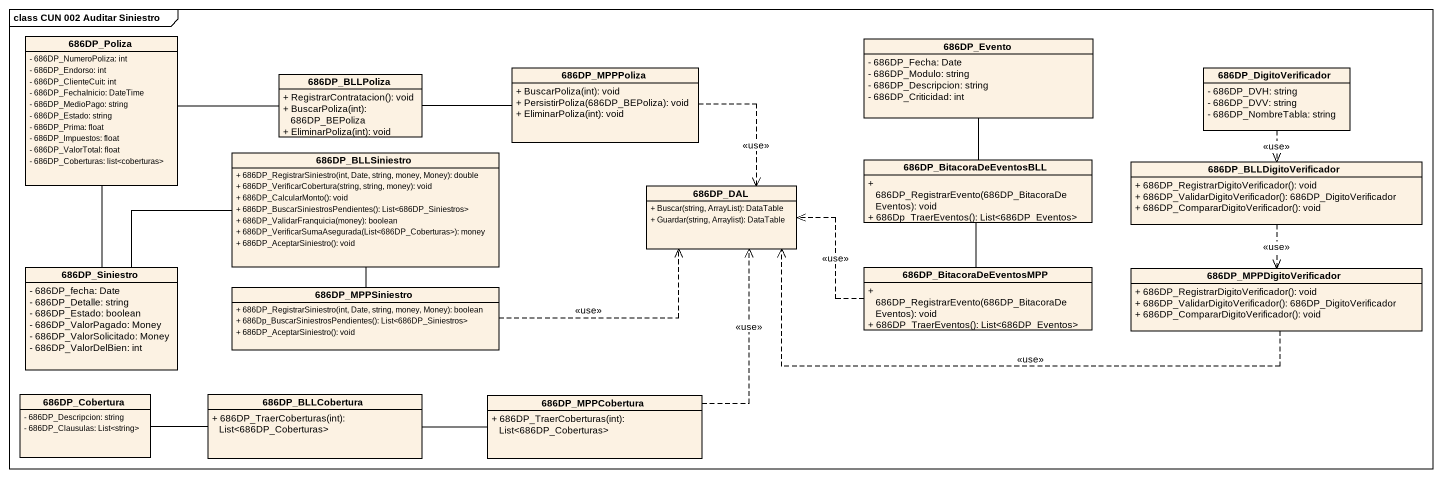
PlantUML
@startuml
mainframe class CUN 002 Auditar Siniestro
hide circle
hide empty members
skinparam classAttributeIconSize 0
class "686DP_Poliza" as c686DP_Poliza {
  - 686DP_NumeroPoliza: int
  - 686DP_Endorso: int
  - 686DP_ClienteCuit: int
  - 686DP_FechaInicio: DateTime
  - 686DP_MedioPago: string
  - 686DP_Estado: string
  - 686DP_Prima: float
  - 686DP_Impuestos: float
  - 686DP_ValorTotal: float
  - 686DP_Coberturas: list<coberturas>
}
class "686DP_MPPPoliza" as c686DP_MPPPoliza {
  + BuscarPoliza(int): void
  + PersistirPoliza(686DP_BEPoliza): void
  + EliminarPoliza(int): void
}
class "686DP_Evento" as c686DP_Evento {
  - 686DP_Fecha: Date
  - 686DP_Modulo: string
  - 686DP_Descripcion: string
  - 686DP_Criticidad: int
}
class "686DP_DigitoVerificador" as c686DP_DigitoVerificador {
  - 686DP_DVH: string
  - 686DP_DVV: string
  - 686DP_NombreTabla: string
}
class "686DP_BLLPoliza" as c686DP_BLLPoliza {
  + RegistrarContratacion(): void
  + BuscarPoliza(int): 686DP_BEPoliza
  + EliminarPoliza(int): void
}
class "686DP_BLLSiniestro" as c686DP_BLLSiniestro {
  + 686DP_RegistrarSiniestro(int, Date, string, money, Money): double
  + 686DP_VerificarCobertura(string, string, money): void
  + 686DP_CalcularMonto(): void
  + 686DP_BuscarSiniestrosPendientes(): List<686DP_Siniestros>
  + 686DP_ValidarFranquicia(money): boolean
  + 686DP_VerificarSumaAsegurada(List<686DP_Coberturas>): money
  + 686DP_AceptarSiniestro(): void
}
class "686DP_DAL" as c686DP_DAL {
  + Buscar(string, ArrayList): DataTable
  + Guardar(string, Arraylist): DataTable
}
class "686DP_BitacoraDeEventosBLL" as c686DP_BitacoraDeEventosBLL {
  + 686DP_RegistrarEvento(686DP_BitacoraDeEventos): void
  + 686Dp_TraerEventos(): List<686DP_Eventos>
}
class "686DP_BLLDigitoVerificador" as c686DP_BLLDigitoVerificador {
  + 686DP_RegistrarDigitoVerificador(): void
  + 686DP_ValidarDigitoVerificador(): 686DP_DigitoVerificador
  + 686DP_CompararDigitoVerificador(): void
}
class "686DP_Siniestro" as c686DP_Siniestro {
  - 686DP_fecha: Date
  - 686DP_Detalle: string
  - 686DP_Estado: boolean
  - 686DP_ValorPagado: Money
  - 686DP_ValorSolicitado: Money
  - 686DP_ValorDelBien: int
}
class "686DP_BitacoraDeEventosMPP" as c686DP_BitacoraDeEventosMPP {
  + 686DP_RegistrarEvento(686DP_BitacoraDeEventos): void
  + 686DP_TraerEventos(): List<686DP_Eventos>
}
class "686DP_MPPDigitoVerificador" as c686DP_MPPDigitoVerificador {
  + 686DP_RegistrarDigitoVerificador(): void
  + 686DP_ValidarDigitoVerificador(): 686DP_DigitoVerificador
  + 686DP_CompararDigitoVerificador(): void
}
class "686DP_MPPSiniestro" as c686DP_MPPSiniestro {
  + 686DP_RegistrarSiniestro(int, Date, string, money, Money): boolean
  + 686Dp_BuscarSiniestrosPendientes(): List<686DP_Siniestros>
  + 686DP_AceptarSiniestro(): void
}
class "686DP_Cobertura" as c686DP_Cobertura {
  - 686DP_Descripcion: string
  - 686DP_Clausulas: List<string>
}
class "686DP_BLLCobertura" as c686DP_BLLCobertura {
  + 686DP_TraerCoberturas(int): List<686DP_Coberturas>
}
class "686DP_MPPCobertura" as c686DP_MPPCobertura {
  + 686DP_TraerCoberturas(int): List<686DP_Coberturas>
}
c686DP_Poliza -right- c686DP_BLLPoliza
c686DP_Poliza -- c686DP_Siniestro
c686DP_MPPPoliza ..> c686DP_DAL : <<use>>
c686DP_Evento -- c686DP_BitacoraDeEventosBLL
c686DP_DigitoVerificador ..> c686DP_BLLDigitoVerificador : <<use>>
c686DP_BLLPoliza -right- c686DP_MPPPoliza
c686DP_BLLSiniestro -- c686DP_MPPSiniestro
c686DP_BitacoraDeEventosBLL -- c686DP_BitacoraDeEventosMPP
c686DP_BLLDigitoVerificador ..> c686DP_MPPDigitoVerificador : <<use>>
c686DP_Siniestro -right- c686DP_BLLSiniestro
c686DP_BitacoraDeEventosMPP .left.> c686DP_DAL : <<use>>
c686DP_MPPDigitoVerificador .left.> c686DP_DAL : <<use>>
c686DP_MPPSiniestro .right.> c686DP_DAL : <<use>>
c686DP_Cobertura -right- c686DP_BLLCobertura
c686DP_BLLCobertura -right- c686DP_MPPCobertura
c686DP_MPPCobertura .up.> c686DP_DAL : <<use>>
@enduml
